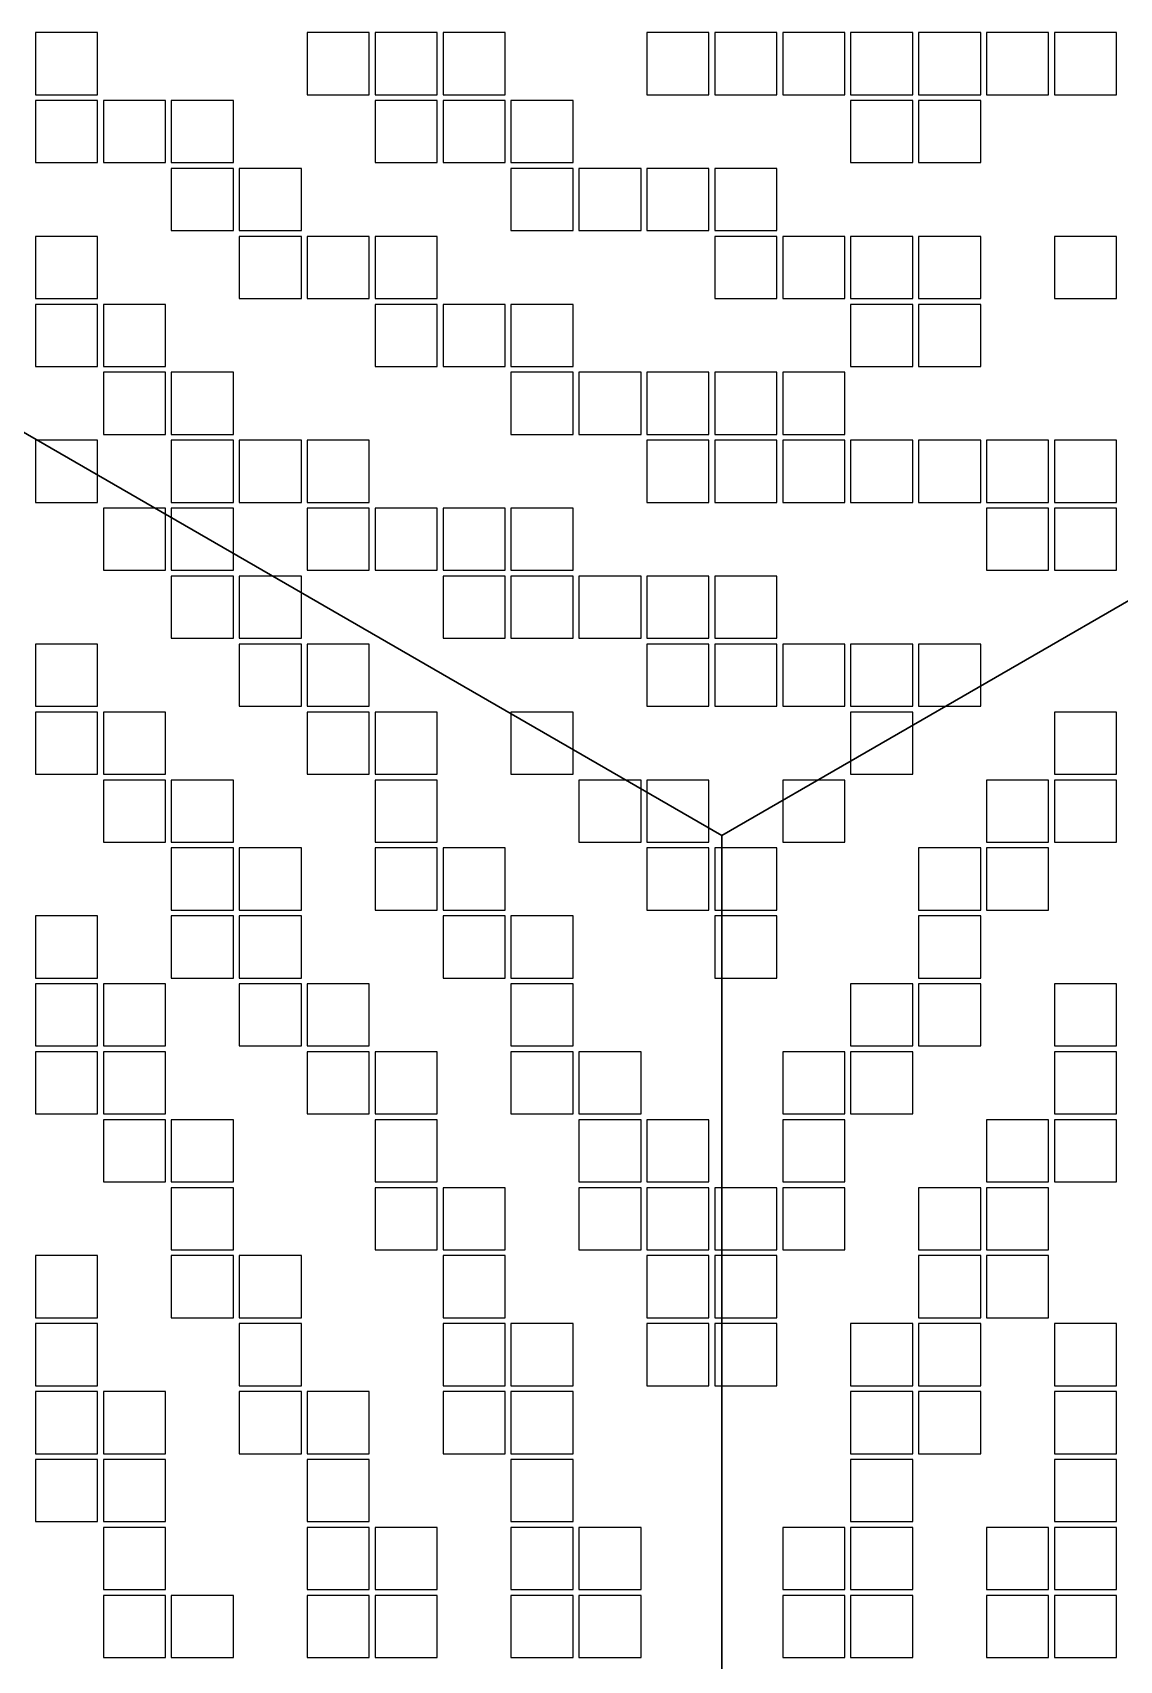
# Model space of a CAD drawing. Extents: x -326 to 326, y -269 to 269.
# Drawn here: x 0 to 102.4, y -115.2 to 38.1 of the extents above; entities that cross this region are included whole.
import ezdxf

# ---------------------------------------------------------------- set-up
doc = ezdxf.new("R2010")
doc.units = 0

msp = doc.modelspace()

# ---------------------------------------------------------------- linework, layer by layer
at = {"layer": 'PATCHES'}
for p, q in [((6.125, 38.125), (0.275, 38.125)), ((0.275, 38.125), (0.275, 32.275)), ((6.125, 32.275), (6.125, 38.125)), ((31.725, 38.125), (25.875, 38.125)), ((25.875, 38.125), (25.875, 32.275)), ((31.725, 32.275), (31.725, 38.125)), ((38.125, 38.125), (32.275, 38.125)), ((32.275, 38.125), (32.275, 32.275)), ((38.125, 32.275), (38.125, 38.125)), ((44.525, 38.125), (38.675, 38.125)), ((38.675, 38.125), (38.675, 32.275)), ((44.525, 32.275), (44.525, 38.125)), ((63.725, 38.125), (57.875, 38.125)), ((57.875, 38.125), (57.875, 32.275)), ((63.725, 32.275), (63.725, 38.125)), ((70.125, 38.125), (64.275, 38.125)), ((64.275, 38.125), (64.275, 32.275)), ((70.125, 32.275), (70.125, 38.125)), ((76.525, 38.125), (70.675, 38.125)), ((70.675, 38.125), (70.675, 32.275)), ((76.525, 32.275), (76.525, 38.125)), ((82.925, 38.125), (77.075, 38.125)), ((77.075, 38.125), (77.075, 32.275)), ((82.925, 32.275), (82.925, 38.125)), ((89.325, 38.125), (83.475, 38.125)), ((83.475, 38.125), (83.475, 32.275)), ((89.325, 32.275), (89.325, 38.125)), ((95.725, 38.125), (89.875, 38.125)), ((89.875, 38.125), (89.875, 32.275)), ((95.725, 32.275), (95.725, 38.125)), ((102.125, 38.125), (96.275, 38.125)), ((96.275, 38.125), (96.275, 32.275)), ((102.125, 32.275), (102.125, 38.125)), ((0.275, 32.275), (6.125, 32.275)), ((25.875, 32.275), (31.725, 32.275)), ((32.275, 32.275), (38.125, 32.275)), ((38.675, 32.275), (44.525, 32.275)), ((57.875, 32.275), (63.725, 32.275)), ((64.275, 32.275), (70.125, 32.275)), ((70.675, 32.275), (76.525, 32.275)), ((77.075, 32.275), (82.925, 32.275)), ((83.475, 32.275), (89.325, 32.275)), ((89.875, 32.275), (95.725, 32.275)), ((96.275, 32.275), (102.125, 32.275)), ((6.125, 31.725), (0.275, 31.725)), ((0.275, 31.725), (0.275, 25.875)), ((6.125, 25.875), (6.125, 31.725)), ((12.525, 31.725), (6.675, 31.725)), ((6.675, 31.725), (6.675, 25.875)), ((12.525, 25.875), (12.525, 31.725)), ((18.925, 31.725), (13.075, 31.725)), ((13.075, 31.725), (13.075, 25.875)), ((18.925, 25.875), (18.925, 31.725)), ((38.125, 31.725), (32.275, 31.725)), ((32.275, 31.725), (32.275, 25.875)), ((38.125, 25.875), (38.125, 31.725)), ((44.525, 31.725), (38.675, 31.725)), ((38.675, 31.725), (38.675, 25.875)), ((44.525, 25.875), (44.525, 31.725)), ((50.925, 31.725), (45.075, 31.725)), ((45.075, 31.725), (45.075, 25.875)), ((50.925, 25.875), (50.925, 31.725)), ((82.925, 31.725), (77.075, 31.725)), ((77.075, 31.725), (77.075, 25.875)), ((82.925, 25.875), (82.925, 31.725)), ((89.325, 31.725), (83.475, 31.725)), ((83.475, 31.725), (83.475, 25.875)), ((89.325, 25.875), (89.325, 31.725)), ((0.275, 25.875), (6.125, 25.875)), ((6.675, 25.875), (12.525, 25.875)), ((13.075, 25.875), (18.925, 25.875)), ((18.925, 25.325), (13.075, 25.325)), ((13.075, 25.325), (13.075, 19.475)), ((18.925, 19.475), (18.925, 25.325)), ((25.325, 25.325), (19.475, 25.325)), ((19.475, 25.325), (19.475, 19.475)), ((25.325, 19.475), (25.325, 25.325)), ((32.275, 25.875), (38.125, 25.875)), ((38.675, 25.875), (44.525, 25.875)), ((45.075, 25.875), (50.925, 25.875)), ((50.925, 25.325), (45.075, 25.325)), ((45.075, 25.325), (45.075, 19.475)), ((50.925, 19.475), (50.925, 25.325)), ((57.325, 25.325), (51.475, 25.325)), ((51.475, 25.325), (51.475, 19.475)), ((57.325, 19.475), (57.325, 25.325)), ((63.725, 25.325), (57.875, 25.325)), ((57.875, 25.325), (57.875, 19.475)), ((63.725, 19.475), (63.725, 25.325)), ((70.125, 25.325), (64.275, 25.325)), ((64.275, 25.325), (64.275, 19.475)), ((70.125, 19.475), (70.125, 25.325)), ((77.075, 25.875), (82.925, 25.875)), ((83.475, 25.875), (89.325, 25.875)), ((6.125, 18.925), (0.275, 18.925)), ((0.275, 18.925), (0.275, 13.075)), ((6.125, 13.075), (6.125, 18.925)), ((13.075, 19.475), (18.925, 19.475)), ((19.475, 19.475), (25.325, 19.475)), ((25.325, 18.925), (19.475, 18.925)), ((19.475, 18.925), (19.475, 13.075)), ((25.325, 13.075), (25.325, 18.925)), ((31.725, 18.925), (25.875, 18.925)), ((25.875, 18.925), (25.875, 13.075)), ((31.725, 13.075), (31.725, 18.925)), ((38.125, 18.925), (32.275, 18.925)), ((32.275, 18.925), (32.275, 13.075)), ((38.125, 13.075), (38.125, 18.925)), ((45.075, 19.475), (50.925, 19.475)), ((51.475, 19.475), (57.325, 19.475)), ((57.875, 19.475), (63.725, 19.475)), ((64.275, 19.475), (70.125, 19.475)), ((70.125, 18.925), (64.275, 18.925)), ((64.275, 18.925), (64.275, 13.075)), ((70.125, 13.075), (70.125, 18.925)), ((76.525, 18.925), (70.675, 18.925)), ((70.675, 18.925), (70.675, 13.075)), ((76.525, 13.075), (76.525, 18.925)), ((82.925, 18.925), (77.075, 18.925)), ((77.075, 18.925), (77.075, 13.075)), ((82.925, 13.075), (82.925, 18.925)), ((89.325, 18.925), (83.475, 18.925)), ((83.475, 18.925), (83.475, 13.075)), ((89.325, 13.075), (89.325, 18.925)), ((102.125, 18.925), (96.275, 18.925)), ((96.275, 18.925), (96.275, 13.075)), ((102.125, 13.075), (102.125, 18.925)), ((0.275, 13.075), (6.125, 13.075)), ((6.125, 12.525), (0.275, 12.525)), ((0.275, 12.525), (0.275, 6.675)), ((6.125, 6.675), (6.125, 12.525)), ((12.525, 12.525), (6.675, 12.525)), ((6.675, 12.525), (6.675, 6.675)), ((12.525, 6.675), (12.525, 12.525)), ((19.475, 13.075), (25.325, 13.075)), ((25.875, 13.075), (31.725, 13.075)), ((32.275, 13.075), (38.125, 13.075)), ((38.125, 12.525), (32.275, 12.525)), ((32.275, 12.525), (32.275, 6.675)), ((38.125, 6.675), (38.125, 12.525)), ((44.525, 12.525), (38.675, 12.525)), ((38.675, 12.525), (38.675, 6.675)), ((44.525, 6.675), (44.525, 12.525)), ((50.925, 12.525), (45.075, 12.525)), ((45.075, 12.525), (45.075, 6.675)), ((50.925, 6.675), (50.925, 12.525)), ((64.275, 13.075), (70.125, 13.075)), ((70.675, 13.075), (76.525, 13.075)), ((77.075, 13.075), (82.925, 13.075)), ((82.925, 12.525), (77.075, 12.525)), ((77.075, 12.525), (77.075, 6.675)), ((82.925, 6.675), (82.925, 12.525)), ((83.475, 13.075), (89.325, 13.075)), ((89.325, 12.525), (83.475, 12.525)), ((83.475, 12.525), (83.475, 6.675)), ((89.325, 6.675), (89.325, 12.525)), ((96.275, 13.075), (102.125, 13.075)), ((0.275, 6.675), (6.125, 6.675)), ((6.675, 6.675), (12.525, 6.675)), ((32.275, 6.675), (38.125, 6.675)), ((38.675, 6.675), (44.525, 6.675)), ((45.075, 6.675), (50.925, 6.675)), ((77.075, 6.675), (82.925, 6.675)), ((83.475, 6.675), (89.325, 6.675)), ((12.525, 6.125), (6.675, 6.125)), ((6.675, 6.125), (6.675, 0.275)), ((12.525, 0.275), (12.525, 6.125)), ((18.925, 6.125), (13.075, 6.125)), ((13.075, 6.125), (13.075, 0.275)), ((18.925, 0.275), (18.925, 6.125)), ((50.925, 6.125), (45.075, 6.125)), ((45.075, 6.125), (45.075, 0.275)), ((50.925, 0.275), (50.925, 6.125)), ((57.325, 6.125), (51.475, 6.125)), ((51.475, 6.125), (51.475, 0.275)), ((57.325, 0.275), (57.325, 6.125)), ((63.725, 6.125), (57.875, 6.125)), ((57.875, 6.125), (57.875, 0.275)), ((63.725, 0.275), (63.725, 6.125)), ((70.125, 6.125), (64.275, 6.125)), ((64.275, 6.125), (64.275, 0.275)), ((70.125, 0.275), (70.125, 6.125)), ((76.525, 6.125), (70.675, 6.125)), ((70.675, 6.125), (70.675, 0.275)), ((76.525, 0.275), (76.525, 6.125)), ((6.675, 0.275), (12.525, 0.275)), ((13.075, 0.275), (18.925, 0.275)), ((45.075, 0.275), (50.925, 0.275)), ((51.475, 0.275), (57.325, 0.275)), ((57.875, 0.275), (63.725, 0.275)), ((64.275, 0.275), (70.125, 0.275)), ((70.675, 0.275), (76.525, 0.275)), ((6.125, -0.275), (0.275, -0.275)), ((0.275, -0.275), (0.275, -6.125)), ((6.125, -6.125), (6.125, -0.275)), ((18.925, -0.275), (13.075, -0.275)), ((13.075, -0.275), (13.075, -6.125)), ((18.925, -6.125), (18.925, -0.275)), ((25.325, -0.275), (19.475, -0.275)), ((19.475, -0.275), (19.475, -6.125)), ((25.325, -6.125), (25.325, -0.275)), ((31.725, -0.275), (25.875, -0.275)), ((25.875, -0.275), (25.875, -6.125)), ((31.725, -6.125), (31.725, -0.275)), ((63.725, -0.275), (57.875, -0.275)), ((57.875, -0.275), (57.875, -6.125)), ((63.725, -6.125), (63.725, -0.275)), ((70.125, -0.275), (64.275, -0.275)), ((64.275, -0.275), (64.275, -6.125)), ((70.125, -6.125), (70.125, -0.275)), ((76.525, -0.275), (70.675, -0.275)), ((70.675, -0.275), (70.675, -6.125)), ((76.525, -6.125), (76.525, -0.275)), ((82.925, -0.275), (77.075, -0.275)), ((77.075, -0.275), (77.075, -6.125)), ((82.925, -6.125), (82.925, -0.275)), ((89.325, -0.275), (83.475, -0.275)), ((83.475, -0.275), (83.475, -6.125)), ((89.325, -6.125), (89.325, -0.275)), ((95.725, -0.275), (89.875, -0.275)), ((89.875, -0.275), (89.875, -6.125)), ((95.725, -6.125), (95.725, -0.275)), ((102.125, -0.275), (96.275, -0.275)), ((96.275, -0.275), (96.275, -6.125)), ((102.125, -6.125), (102.125, -0.275)), ((0.275, -6.125), (6.125, -6.125)), ((13.075, -6.125), (18.925, -6.125)), ((19.475, -6.125), (25.325, -6.125)), ((25.875, -6.125), (31.725, -6.125)), ((57.875, -6.125), (63.725, -6.125)), ((64.275, -6.125), (70.125, -6.125)), ((70.675, -6.125), (76.525, -6.125)), ((77.075, -6.125), (82.925, -6.125)), ((83.475, -6.125), (89.325, -6.125)), ((89.875, -6.125), (95.725, -6.125)), ((96.275, -6.125), (102.125, -6.125)), ((12.525, -6.675), (6.675, -6.675)), ((6.675, -6.675), (6.675, -12.525)), ((12.525, -12.525), (12.525, -6.675)), ((18.925, -6.675), (13.075, -6.675)), ((13.075, -6.675), (13.075, -12.525)), ((18.925, -12.525), (18.925, -6.675)), ((31.725, -6.675), (25.875, -6.675)), ((25.875, -6.675), (25.875, -12.525)), ((31.725, -12.525), (31.725, -6.675)), ((38.125, -6.675), (32.275, -6.675)), ((32.275, -6.675), (32.275, -12.525)), ((38.125, -12.525), (38.125, -6.675)), ((44.525, -6.675), (38.675, -6.675)), ((38.675, -6.675), (38.675, -12.525)), ((44.525, -12.525), (44.525, -6.675)), ((50.925, -6.675), (45.075, -6.675)), ((45.075, -6.675), (45.075, -12.525)), ((50.925, -12.525), (50.925, -6.675)), ((95.725, -6.675), (89.875, -6.675)), ((89.875, -6.675), (89.875, -12.525)), ((95.725, -12.525), (95.725, -6.675)), ((102.125, -6.675), (96.275, -6.675)), ((96.275, -6.675), (96.275, -12.525)), ((102.125, -12.525), (102.125, -6.675)), ((6.675, -12.525), (12.525, -12.525)), ((13.075, -12.525), (18.925, -12.525)), ((18.925, -13.075), (13.075, -13.075)), ((13.075, -13.075), (13.075, -18.925)), ((18.925, -18.925), (18.925, -13.075)), ((25.325, -13.075), (19.475, -13.075)), ((19.475, -13.075), (19.475, -18.925)), ((25.325, -18.925), (25.325, -13.075)), ((25.875, -12.525), (31.725, -12.525)), ((32.275, -12.525), (38.125, -12.525)), ((38.675, -12.525), (44.525, -12.525)), ((44.525, -13.075), (38.675, -13.075)), ((38.675, -13.075), (38.675, -18.925)), ((44.525, -18.925), (44.525, -13.075)), ((45.075, -12.525), (50.925, -12.525)), ((50.925, -13.075), (45.075, -13.075)), ((45.075, -13.075), (45.075, -18.925)), ((50.925, -18.925), (50.925, -13.075)), ((57.325, -13.075), (51.475, -13.075)), ((51.475, -13.075), (51.475, -18.925)), ((57.325, -18.925), (57.325, -13.075)), ((63.725, -13.075), (57.875, -13.075)), ((57.875, -13.075), (57.875, -18.925)), ((63.725, -18.925), (63.725, -13.075)), ((70.125, -13.075), (64.275, -13.075)), ((64.275, -13.075), (64.275, -18.925)), ((70.125, -18.925), (70.125, -13.075)), ((89.875, -12.525), (95.725, -12.525)), ((96.275, -12.525), (102.125, -12.525)), ((6.125, -19.475), (0.275, -19.475)), ((0.275, -19.475), (0.275, -25.325)), ((6.125, -25.325), (6.125, -19.475)), ((13.075, -18.925), (18.925, -18.925)), ((19.475, -18.925), (25.325, -18.925)), ((25.325, -19.475), (19.475, -19.475)), ((19.475, -19.475), (19.475, -25.325)), ((25.325, -25.325), (25.325, -19.475)), ((31.725, -19.475), (25.875, -19.475)), ((25.875, -19.475), (25.875, -25.325)), ((31.725, -25.325), (31.725, -19.475)), ((38.675, -18.925), (44.525, -18.925)), ((45.075, -18.925), (50.925, -18.925)), ((51.475, -18.925), (57.325, -18.925)), ((57.875, -18.925), (63.725, -18.925)), ((63.725, -19.475), (57.875, -19.475)), ((57.875, -19.475), (57.875, -25.325)), ((63.725, -25.325), (63.725, -19.475)), ((64.275, -18.925), (70.125, -18.925)), ((70.125, -19.475), (64.275, -19.475)), ((64.275, -19.475), (64.275, -25.325)), ((70.125, -25.325), (70.125, -19.475)), ((76.525, -19.475), (70.675, -19.475)), ((70.675, -19.475), (70.675, -25.325)), ((76.525, -25.325), (76.525, -19.475)), ((82.925, -19.475), (77.075, -19.475)), ((77.075, -19.475), (77.075, -25.325)), ((82.925, -25.325), (82.925, -19.475)), ((89.325, -19.475), (83.475, -19.475)), ((83.475, -19.475), (83.475, -25.325)), ((89.325, -25.325), (89.325, -19.475)), ((0.275, -25.325), (6.125, -25.325)), ((6.125, -25.875), (0.275, -25.875)), ((0.275, -25.875), (0.275, -31.725)), ((6.125, -31.725), (6.125, -25.875)), ((12.525, -25.875), (6.675, -25.875)), ((6.675, -25.875), (6.675, -31.725)), ((12.525, -31.725), (12.525, -25.875)), ((19.475, -25.325), (25.325, -25.325)), ((25.875, -25.325), (31.725, -25.325)), ((31.725, -25.875), (25.875, -25.875)), ((25.875, -25.875), (25.875, -31.725)), ((31.725, -31.725), (31.725, -25.875)), ((38.125, -25.875), (32.275, -25.875)), ((32.275, -25.875), (32.275, -31.725)), ((38.125, -31.725), (38.125, -25.875)), ((50.925, -25.875), (45.075, -25.875)), ((45.075, -25.875), (45.075, -31.725)), ((50.925, -31.725), (50.925, -25.875)), ((57.875, -25.325), (63.725, -25.325)), ((64.275, -25.325), (70.125, -25.325)), ((70.675, -25.325), (76.525, -25.325)), ((77.075, -25.325), (82.925, -25.325)), ((82.925, -25.875), (77.075, -25.875)), ((77.075, -25.875), (77.075, -31.725)), ((82.925, -31.725), (82.925, -25.875)), ((83.475, -25.325), (89.325, -25.325)), ((102.125, -25.875), (96.275, -25.875)), ((96.275, -25.875), (96.275, -31.725)), ((102.125, -31.725), (102.125, -25.875)), ((0.275, -31.725), (6.125, -31.725)), ((6.675, -31.725), (12.525, -31.725)), ((25.875, -31.725), (31.725, -31.725)), ((32.275, -31.725), (38.125, -31.725)), ((45.075, -31.725), (50.925, -31.725)), ((77.075, -31.725), (82.925, -31.725)), ((96.275, -31.725), (102.125, -31.725)), ((12.525, -32.275), (6.675, -32.275)), ((6.675, -32.275), (6.675, -38.125)), ((12.525, -38.125), (12.525, -32.275)), ((18.925, -32.275), (13.075, -32.275)), ((13.075, -32.275), (13.075, -38.125)), ((18.925, -38.125), (18.925, -32.275)), ((38.125, -32.275), (32.275, -32.275)), ((32.275, -32.275), (32.275, -38.125)), ((38.125, -38.125), (38.125, -32.275)), ((57.325, -32.275), (51.475, -32.275)), ((51.475, -32.275), (51.475, -38.125)), ((57.325, -38.125), (57.325, -32.275)), ((63.725, -32.275), (57.875, -32.275)), ((57.875, -32.275), (57.875, -38.125)), ((63.725, -38.125), (63.725, -32.275)), ((76.525, -32.275), (70.675, -32.275)), ((70.675, -32.275), (70.675, -38.125)), ((76.525, -38.125), (76.525, -32.275)), ((95.725, -32.275), (89.875, -32.275)), ((89.875, -32.275), (89.875, -38.125)), ((95.725, -38.125), (95.725, -32.275)), ((102.125, -32.275), (96.275, -32.275)), ((96.275, -32.275), (96.275, -38.125)), ((102.125, -38.125), (102.125, -32.275)), ((6.675, -38.125), (12.525, -38.125)), ((13.075, -38.125), (18.925, -38.125)), ((32.275, -38.125), (38.125, -38.125)), ((51.475, -38.125), (57.325, -38.125)), ((57.875, -38.125), (63.725, -38.125)), ((70.675, -38.125), (76.525, -38.125)), ((89.875, -38.125), (95.725, -38.125)), ((96.275, -38.125), (102.125, -38.125)), ((18.925, -38.675), (13.075, -38.675)), ((13.075, -38.675), (13.075, -44.525)), ((18.925, -44.525), (18.925, -38.675)), ((25.325, -38.675), (19.475, -38.675)), ((19.475, -38.675), (19.475, -44.525)), ((25.325, -44.525), (25.325, -38.675)), ((38.125, -38.675), (32.275, -38.675)), ((32.275, -38.675), (32.275, -44.525)), ((38.125, -44.525), (38.125, -38.675)), ((44.525, -38.675), (38.675, -38.675)), ((38.675, -38.675), (38.675, -44.525)), ((44.525, -44.525), (44.525, -38.675)), ((63.725, -38.675), (57.875, -38.675)), ((57.875, -38.675), (57.875, -44.525)), ((63.725, -44.525), (63.725, -38.675)), ((70.125, -38.675), (64.275, -38.675)), ((64.275, -38.675), (64.275, -44.525)), ((70.125, -44.525), (70.125, -38.675)), ((89.325, -38.675), (83.475, -38.675)), ((83.475, -38.675), (83.475, -44.525)), ((89.325, -44.525), (89.325, -38.675)), ((95.725, -38.675), (89.875, -38.675)), ((89.875, -38.675), (89.875, -44.525)), ((95.725, -44.525), (95.725, -38.675)), ((6.125, -45.075), (0.275, -45.075)), ((0.275, -45.075), (0.275, -50.925)), ((6.125, -50.925), (6.125, -45.075)), ((13.075, -44.525), (18.925, -44.525)), ((18.925, -45.075), (13.075, -45.075)), ((13.075, -45.075), (13.075, -50.925)), ((18.925, -50.925), (18.925, -45.075)), ((19.475, -44.525), (25.325, -44.525)), ((25.325, -45.075), (19.475, -45.075)), ((19.475, -45.075), (19.475, -50.925)), ((25.325, -50.925), (25.325, -45.075)), ((32.275, -44.525), (38.125, -44.525)), ((38.675, -44.525), (44.525, -44.525)), ((44.525, -45.075), (38.675, -45.075)), ((38.675, -45.075), (38.675, -50.925)), ((44.525, -50.925), (44.525, -45.075)), ((50.925, -45.075), (45.075, -45.075)), ((45.075, -45.075), (45.075, -50.925)), ((50.925, -50.925), (50.925, -45.075)), ((57.875, -44.525), (63.725, -44.525)), ((64.275, -44.525), (70.125, -44.525)), ((70.125, -45.075), (64.275, -45.075)), ((64.275, -45.075), (64.275, -50.925)), ((70.125, -50.925), (70.125, -45.075)), ((83.475, -44.525), (89.325, -44.525)), ((89.325, -45.075), (83.475, -45.075)), ((83.475, -45.075), (83.475, -50.925)), ((89.325, -50.925), (89.325, -45.075)), ((89.875, -44.525), (95.725, -44.525)), ((0.275, -50.925), (6.125, -50.925)), ((6.125, -51.475), (0.275, -51.475)), ((0.275, -51.475), (0.275, -57.325)), ((6.125, -57.325), (6.125, -51.475)), ((12.525, -51.475), (6.675, -51.475)), ((6.675, -51.475), (6.675, -57.325)), ((12.525, -57.325), (12.525, -51.475)), ((13.075, -50.925), (18.925, -50.925)), ((19.475, -50.925), (25.325, -50.925)), ((25.325, -51.475), (19.475, -51.475)), ((19.475, -51.475), (19.475, -57.325)), ((25.325, -57.325), (25.325, -51.475)), ((31.725, -51.475), (25.875, -51.475)), ((25.875, -51.475), (25.875, -57.325)), ((31.725, -57.325), (31.725, -51.475)), ((38.675, -50.925), (44.525, -50.925)), ((45.075, -50.925), (50.925, -50.925)), ((50.925, -51.475), (45.075, -51.475)), ((45.075, -51.475), (45.075, -57.325)), ((50.925, -57.325), (50.925, -51.475)), ((64.275, -50.925), (70.125, -50.925)), ((82.925, -51.475), (77.075, -51.475)), ((77.075, -51.475), (77.075, -57.325)), ((82.925, -57.325), (82.925, -51.475)), ((83.475, -50.925), (89.325, -50.925)), ((89.325, -51.475), (83.475, -51.475)), ((83.475, -51.475), (83.475, -57.325)), ((89.325, -57.325), (89.325, -51.475)), ((102.125, -51.475), (96.275, -51.475)), ((96.275, -51.475), (96.275, -57.325)), ((102.125, -57.325), (102.125, -51.475)), ((0.275, -57.325), (6.125, -57.325)), ((6.125, -57.875), (0.275, -57.875)), ((0.275, -57.875), (0.275, -63.725)), ((6.125, -63.725), (6.125, -57.875)), ((6.675, -57.325), (12.525, -57.325)), ((12.525, -57.875), (6.675, -57.875)), ((6.675, -57.875), (6.675, -63.725)), ((12.525, -63.725), (12.525, -57.875)), ((19.475, -57.325), (25.325, -57.325)), ((25.875, -57.325), (31.725, -57.325)), ((31.725, -57.875), (25.875, -57.875)), ((25.875, -57.875), (25.875, -63.725)), ((31.725, -63.725), (31.725, -57.875)), ((38.125, -57.875), (32.275, -57.875)), ((32.275, -57.875), (32.275, -63.725)), ((38.125, -63.725), (38.125, -57.875)), ((45.075, -57.325), (50.925, -57.325)), ((50.925, -57.875), (45.075, -57.875)), ((45.075, -57.875), (45.075, -63.725)), ((50.925, -63.725), (50.925, -57.875)), ((57.325, -57.875), (51.475, -57.875)), ((51.475, -57.875), (51.475, -63.725)), ((57.325, -63.725), (57.325, -57.875)), ((76.525, -57.875), (70.675, -57.875)), ((70.675, -57.875), (70.675, -63.725)), ((76.525, -63.725), (76.525, -57.875)), ((77.075, -57.325), (82.925, -57.325)), ((82.925, -57.875), (77.075, -57.875)), ((77.075, -57.875), (77.075, -63.725)), ((82.925, -63.725), (82.925, -57.875)), ((83.475, -57.325), (89.325, -57.325)), ((96.275, -57.325), (102.125, -57.325)), ((102.125, -57.875), (96.275, -57.875)), ((96.275, -57.875), (96.275, -63.725)), ((102.125, -63.725), (102.125, -57.875)), ((0.275, -63.725), (6.125, -63.725)), ((6.675, -63.725), (12.525, -63.725)), ((12.525, -64.275), (6.675, -64.275)), ((6.675, -64.275), (6.675, -70.125)), ((12.525, -70.125), (12.525, -64.275)), ((18.925, -64.275), (13.075, -64.275)), ((13.075, -64.275), (13.075, -70.125)), ((18.925, -70.125), (18.925, -64.275)), ((25.875, -63.725), (31.725, -63.725)), ((32.275, -63.725), (38.125, -63.725)), ((38.125, -64.275), (32.275, -64.275)), ((32.275, -64.275), (32.275, -70.125)), ((38.125, -70.125), (38.125, -64.275)), ((45.075, -63.725), (50.925, -63.725)), ((51.475, -63.725), (57.325, -63.725)), ((57.325, -64.275), (51.475, -64.275)), ((51.475, -64.275), (51.475, -70.125)), ((57.325, -70.125), (57.325, -64.275)), ((63.725, -64.275), (57.875, -64.275)), ((57.875, -64.275), (57.875, -70.125)), ((63.725, -70.125), (63.725, -64.275)), ((70.675, -63.725), (76.525, -63.725)), ((76.525, -64.275), (70.675, -64.275)), ((70.675, -64.275), (70.675, -70.125)), ((76.525, -70.125), (76.525, -64.275)), ((77.075, -63.725), (82.925, -63.725)), ((95.725, -64.275), (89.875, -64.275)), ((89.875, -64.275), (89.875, -70.125)), ((95.725, -70.125), (95.725, -64.275)), ((96.275, -63.725), (102.125, -63.725)), ((102.125, -64.275), (96.275, -64.275)), ((96.275, -64.275), (96.275, -70.125)), ((102.125, -70.125), (102.125, -64.275)), ((6.675, -70.125), (12.525, -70.125)), ((13.075, -70.125), (18.925, -70.125)), ((32.275, -70.125), (38.125, -70.125)), ((51.475, -70.125), (57.325, -70.125)), ((57.875, -70.125), (63.725, -70.125)), ((70.675, -70.125), (76.525, -70.125)), ((89.875, -70.125), (95.725, -70.125)), ((96.275, -70.125), (102.125, -70.125)), ((18.925, -70.675), (13.075, -70.675)), ((13.075, -70.675), (13.075, -76.525)), ((18.925, -76.525), (18.925, -70.675)), ((38.125, -70.675), (32.275, -70.675)), ((32.275, -70.675), (32.275, -76.525)), ((38.125, -76.525), (38.125, -70.675)), ((44.525, -70.675), (38.675, -70.675)), ((38.675, -70.675), (38.675, -76.525)), ((44.525, -76.525), (44.525, -70.675)), ((57.325, -70.675), (51.475, -70.675)), ((51.475, -70.675), (51.475, -76.525)), ((57.325, -76.525), (57.325, -70.675)), ((63.725, -70.675), (57.875, -70.675)), ((57.875, -70.675), (57.875, -76.525)), ((63.725, -76.525), (63.725, -70.675)), ((70.125, -70.675), (64.275, -70.675)), ((64.275, -70.675), (64.275, -76.525)), ((70.125, -76.525), (70.125, -70.675)), ((76.525, -70.675), (70.675, -70.675)), ((70.675, -70.675), (70.675, -76.525)), ((76.525, -76.525), (76.525, -70.675)), ((89.325, -70.675), (83.475, -70.675)), ((83.475, -70.675), (83.475, -76.525)), ((89.325, -76.525), (89.325, -70.675)), ((95.725, -70.675), (89.875, -70.675)), ((89.875, -70.675), (89.875, -76.525)), ((95.725, -76.525), (95.725, -70.675)), ((13.075, -76.525), (18.925, -76.525)), ((32.275, -76.525), (38.125, -76.525)), ((38.675, -76.525), (44.525, -76.525)), ((51.475, -76.525), (57.325, -76.525)), ((57.875, -76.525), (63.725, -76.525)), ((64.275, -76.525), (70.125, -76.525)), ((70.675, -76.525), (76.525, -76.525)), ((83.475, -76.525), (89.325, -76.525)), ((89.875, -76.525), (95.725, -76.525)), ((6.125, -77.075), (0.275, -77.075)), ((0.275, -77.075), (0.275, -82.925)), ((6.125, -82.925), (6.125, -77.075)), ((18.925, -77.075), (13.075, -77.075)), ((13.075, -77.075), (13.075, -82.925)), ((18.925, -82.925), (18.925, -77.075)), ((25.325, -77.075), (19.475, -77.075)), ((19.475, -77.075), (19.475, -82.925)), ((25.325, -82.925), (25.325, -77.075)), ((44.525, -77.075), (38.675, -77.075)), ((38.675, -77.075), (38.675, -82.925)), ((44.525, -82.925), (44.525, -77.075)), ((63.725, -77.075), (57.875, -77.075)), ((57.875, -77.075), (57.875, -82.925)), ((63.725, -82.925), (63.725, -77.075)), ((70.125, -77.075), (64.275, -77.075)), ((64.275, -77.075), (64.275, -82.925)), ((70.125, -82.925), (70.125, -77.075)), ((89.325, -77.075), (83.475, -77.075)), ((83.475, -77.075), (83.475, -82.925)), ((89.325, -82.925), (89.325, -77.075)), ((95.725, -77.075), (89.875, -77.075)), ((89.875, -77.075), (89.875, -82.925)), ((95.725, -82.925), (95.725, -77.075)), ((0.275, -82.925), (6.125, -82.925)), ((6.125, -83.475), (0.275, -83.475)), ((0.275, -83.475), (0.275, -89.325)), ((6.125, -89.325), (6.125, -83.475)), ((13.075, -82.925), (18.925, -82.925)), ((19.475, -82.925), (25.325, -82.925)), ((25.325, -83.475), (19.475, -83.475)), ((19.475, -83.475), (19.475, -89.325)), ((25.325, -89.325), (25.325, -83.475)), ((38.675, -82.925), (44.525, -82.925)), ((44.525, -83.475), (38.675, -83.475)), ((38.675, -83.475), (38.675, -89.325)), ((44.525, -89.325), (44.525, -83.475)), ((50.925, -83.475), (45.075, -83.475)), ((45.075, -83.475), (45.075, -89.325)), ((50.925, -89.325), (50.925, -83.475)), ((57.875, -82.925), (63.725, -82.925)), ((63.725, -83.475), (57.875, -83.475)), ((57.875, -83.475), (57.875, -89.325)), ((63.725, -89.325), (63.725, -83.475)), ((64.275, -82.925), (70.125, -82.925)), ((70.125, -83.475), (64.275, -83.475)), ((64.275, -83.475), (64.275, -89.325)), ((70.125, -89.325), (70.125, -83.475)), ((82.925, -83.475), (77.075, -83.475)), ((77.075, -83.475), (77.075, -89.325)), ((82.925, -89.325), (82.925, -83.475)), ((83.475, -82.925), (89.325, -82.925)), ((89.325, -83.475), (83.475, -83.475)), ((83.475, -83.475), (83.475, -89.325)), ((89.325, -89.325), (89.325, -83.475)), ((89.875, -82.925), (95.725, -82.925)), ((102.125, -83.475), (96.275, -83.475)), ((96.275, -83.475), (96.275, -89.325)), ((102.125, -89.325), (102.125, -83.475)), ((0.275, -89.325), (6.125, -89.325)), ((6.125, -89.875), (0.275, -89.875)), ((0.275, -89.875), (0.275, -95.725)), ((6.125, -95.725), (6.125, -89.875)), ((12.525, -89.875), (6.675, -89.875)), ((6.675, -89.875), (6.675, -95.725)), ((12.525, -95.725), (12.525, -89.875)), ((19.475, -89.325), (25.325, -89.325)), ((25.325, -89.875), (19.475, -89.875)), ((19.475, -89.875), (19.475, -95.725)), ((25.325, -95.725), (25.325, -89.875)), ((31.725, -89.875), (25.875, -89.875)), ((25.875, -89.875), (25.875, -95.725)), ((31.725, -95.725), (31.725, -89.875)), ((38.675, -89.325), (44.525, -89.325)), ((44.525, -89.875), (38.675, -89.875)), ((38.675, -89.875), (38.675, -95.725)), ((44.525, -95.725), (44.525, -89.875)), ((45.075, -89.325), (50.925, -89.325)), ((50.925, -89.875), (45.075, -89.875)), ((45.075, -89.875), (45.075, -95.725)), ((50.925, -95.725), (50.925, -89.875)), ((57.875, -89.325), (63.725, -89.325)), ((64.275, -89.325), (70.125, -89.325)), ((77.075, -89.325), (82.925, -89.325)), ((82.925, -89.875), (77.075, -89.875)), ((77.075, -89.875), (77.075, -95.725)), ((82.925, -95.725), (82.925, -89.875)), ((83.475, -89.325), (89.325, -89.325)), ((89.325, -89.875), (83.475, -89.875)), ((83.475, -89.875), (83.475, -95.725)), ((89.325, -95.725), (89.325, -89.875)), ((96.275, -89.325), (102.125, -89.325)), ((102.125, -89.875), (96.275, -89.875)), ((96.275, -89.875), (96.275, -95.725)), ((102.125, -95.725), (102.125, -89.875)), ((0.275, -95.725), (6.125, -95.725)), ((6.125, -96.275), (0.275, -96.275)), ((0.275, -96.275), (0.275, -102.125)), ((6.125, -102.125), (6.125, -96.275)), ((6.675, -95.725), (12.525, -95.725)), ((12.525, -96.275), (6.675, -96.275)), ((6.675, -96.275), (6.675, -102.125)), ((12.525, -102.125), (12.525, -96.275)), ((19.475, -95.725), (25.325, -95.725)), ((25.875, -95.725), (31.725, -95.725)), ((31.725, -96.275), (25.875, -96.275)), ((25.875, -96.275), (25.875, -102.125)), ((31.725, -102.125), (31.725, -96.275)), ((38.675, -95.725), (44.525, -95.725)), ((45.075, -95.725), (50.925, -95.725)), ((50.925, -96.275), (45.075, -96.275)), ((45.075, -96.275), (45.075, -102.125)), ((50.925, -102.125), (50.925, -96.275)), ((77.075, -95.725), (82.925, -95.725)), ((82.925, -96.275), (77.075, -96.275)), ((77.075, -96.275), (77.075, -102.125)), ((82.925, -102.125), (82.925, -96.275)), ((83.475, -95.725), (89.325, -95.725)), ((96.275, -95.725), (102.125, -95.725)), ((102.125, -96.275), (96.275, -96.275)), ((96.275, -96.275), (96.275, -102.125)), ((102.125, -102.125), (102.125, -96.275)), ((0.275, -102.125), (6.125, -102.125)), ((6.675, -102.125), (12.525, -102.125)), ((12.525, -102.675), (6.675, -102.675)), ((6.675, -102.675), (6.675, -108.525)), ((12.525, -108.525), (12.525, -102.675)), ((25.875, -102.125), (31.725, -102.125)), ((31.725, -102.675), (25.875, -102.675)), ((25.875, -102.675), (25.875, -108.525)), ((31.725, -108.525), (31.725, -102.675)), ((38.125, -102.675), (32.275, -102.675)), ((32.275, -102.675), (32.275, -108.525)), ((38.125, -108.525), (38.125, -102.675)), ((45.075, -102.125), (50.925, -102.125)), ((50.925, -102.675), (45.075, -102.675)), ((45.075, -102.675), (45.075, -108.525)), ((50.925, -108.525), (50.925, -102.675)), ((57.325, -102.675), (51.475, -102.675)), ((51.475, -102.675), (51.475, -108.525)), ((57.325, -108.525), (57.325, -102.675)), ((76.525, -102.675), (70.675, -102.675)), ((70.675, -102.675), (70.675, -108.525)), ((76.525, -108.525), (76.525, -102.675)), ((77.075, -102.125), (82.925, -102.125)), ((82.925, -102.675), (77.075, -102.675)), ((77.075, -102.675), (77.075, -108.525)), ((82.925, -108.525), (82.925, -102.675)), ((95.725, -102.675), (89.875, -102.675)), ((89.875, -102.675), (89.875, -108.525)), ((95.725, -108.525), (95.725, -102.675)), ((96.275, -102.125), (102.125, -102.125)), ((102.125, -102.675), (96.275, -102.675)), ((96.275, -102.675), (96.275, -108.525)), ((102.125, -108.525), (102.125, -102.675)), ((6.675, -108.525), (12.525, -108.525)), ((25.875, -108.525), (31.725, -108.525)), ((32.275, -108.525), (38.125, -108.525)), ((45.075, -108.525), (50.925, -108.525)), ((51.475, -108.525), (57.325, -108.525)), ((70.675, -108.525), (76.525, -108.525)), ((77.075, -108.525), (82.925, -108.525)), ((89.875, -108.525), (95.725, -108.525)), ((96.275, -108.525), (102.125, -108.525)), ((12.525, -109.075), (6.675, -109.075)), ((6.675, -109.075), (6.675, -114.925)), ((12.525, -114.925), (12.525, -109.075)), ((18.925, -109.075), (13.075, -109.075)), ((13.075, -109.075), (13.075, -114.925)), ((18.925, -114.925), (18.925, -109.075)), ((31.725, -109.075), (25.875, -109.075)), ((25.875, -109.075), (25.875, -114.925)), ((31.725, -114.925), (31.725, -109.075)), ((38.125, -109.075), (32.275, -109.075)), ((32.275, -109.075), (32.275, -114.925)), ((38.125, -114.925), (38.125, -109.075)), ((50.925, -109.075), (45.075, -109.075)), ((45.075, -109.075), (45.075, -114.925)), ((50.925, -114.925), (50.925, -109.075)), ((57.325, -109.075), (51.475, -109.075)), ((51.475, -109.075), (51.475, -114.925)), ((57.325, -114.925), (57.325, -109.075)), ((76.525, -109.075), (70.675, -109.075)), ((70.675, -109.075), (70.675, -114.925)), ((76.525, -114.925), (76.525, -109.075)), ((82.925, -109.075), (77.075, -109.075)), ((77.075, -109.075), (77.075, -114.925)), ((82.925, -114.925), (82.925, -109.075)), ((95.725, -109.075), (89.875, -109.075)), ((89.875, -109.075), (89.875, -114.925)), ((95.725, -114.925), (95.725, -109.075)), ((102.125, -109.075), (96.275, -109.075)), ((96.275, -109.075), (96.275, -114.925)), ((102.125, -114.925), (102.125, -109.075)), ((6.675, -114.925), (12.525, -114.925)), ((13.075, -114.925), (18.925, -114.925)), ((25.875, -114.925), (31.725, -114.925)), ((32.275, -114.925), (38.125, -114.925)), ((45.075, -114.925), (50.925, -114.925)), ((51.475, -114.925), (57.325, -114.925)), ((70.675, -114.925), (76.525, -114.925)), ((77.075, -114.925), (82.925, -114.925)), ((89.875, -114.925), (95.725, -114.925)), ((96.275, -114.925), (102.125, -114.925))]:
    msp.add_line(p, q, dxfattribs=at)
at = {"layer": 'PORTS'}
for p, q in [((-64.952, 37.5), (64.952, -37.5)), ((64.952, -37.5), (-64.952, 37.5)), ((64.952, -37.5), (194.856, 37.5)), ((194.856, 37.5), (64.952, -37.5)), ((64.952, -187.5), (64.952, -37.5)), ((64.952, -37.5), (64.952, -187.5))]:
    msp.add_line(p, q, dxfattribs=at)

doc.saveas('drawing.dxf')
